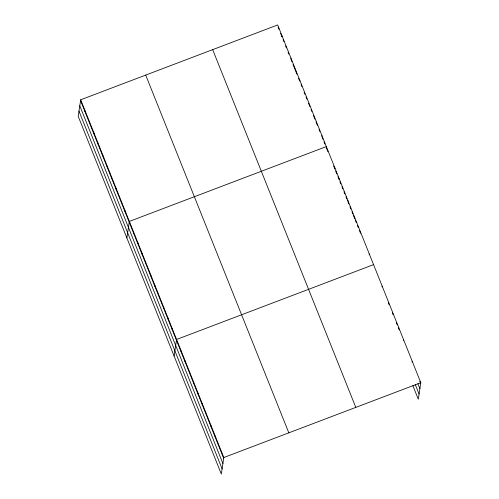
<?xml version="1.0" encoding="UTF-8"?>
<svg xmlns="http://www.w3.org/2000/svg" width="499" height="499" viewBox="0 0 499 499"><rect width="100%" height="100%" fill="white"/><g stroke="black" fill="none" stroke-linecap="round" stroke-linejoin="round"><path stroke-width="0.75" d="M80.695 99.781L78.2 116.304L221.319 474.05L223.82 457.527L80.695 99.781L277.681 24.95L420.8 382.696L418.305 399.219L412.866 385.627M84.992 111.682L85.123 110.834M89.415 122.742L89.546 121.893M93.843 133.801L93.968 132.952M98.266 144.853L98.39 144.011M102.688 155.913L102.819 155.064M107.11 166.972L107.241 166.123M111.533 178.031L111.664 177.182M115.961 189.084L116.086 188.242M120.384 200.143L120.508 199.294M124.806 211.202L124.937 210.353M126.858 237.936L129.36 221.413L326.34 146.581L326.215 147.43M133.526 232.989L133.651 232.147M137.818 243.724L137.949 242.876M142.109 254.453L142.24 253.611M146.407 265.187L146.531 264.339M150.698 275.922L150.829 275.074M154.996 286.651L155.12 285.808M159.287 297.385L159.412 296.537M163.578 308.12L163.709 307.272M167.876 318.849L168.001 318M172.167 329.583L172.292 328.735M174.089 355.993L176.59 339.47L373.57 264.638M180.757 351.046L180.881 350.198M185.048 361.781L185.179 360.933M189.339 372.51L189.47 371.668M193.637 383.244L193.762 382.396M197.928 393.979L198.059 393.131M202.22 404.708L202.351 403.859M206.517 415.442L206.642 414.594M210.809 426.171L210.94 425.329M215.106 436.906L215.231 436.057M219.398 447.64L219.523 446.792M282.103 36.009L281.979 36.851L280.594 33.396M290.823 58.969L290.954 58.121M295.246 70.028L295.377 69.18M299.668 81.081L299.799 80.239M321.793 136.37L321.917 135.528M334.929 168.051L334.804 168.893L333.656 166.03M339.095 179.628L339.22 178.779M347.684 201.091L347.809 200.242M360.565 233.289L360.69 232.44M369.148 254.752L369.279 253.91M382.028 286.95L382.159 286.102M403.498 340.611L403.629 339.763M412.087 362.074L412.218 361.232M223.82 457.527L420.8 382.696M278.105 27.177L278.935 29.254M283.083 39.621L283.912 41.691M285.571 45.839L286.401 47.91M288.06 52.058L288.89 54.129M291.098 59.662L291.927 61.733M293.038 64.496L294.971 69.336M295.527 70.721L296.905 74.176M298.564 78.318L299.394 80.395M301.053 84.537L301.883 86.614M304.097 92.14L304.926 94.217M306.03 96.981L306.86 99.052M308.519 103.199L309.904 106.655M311.008 109.418L311.838 111.495M313.497 115.637L314.875 119.093M315.986 121.862L317.364 125.318M319.023 129.459L319.853 131.536M322.067 137.063L322.897 139.134M324.001 141.903L324.83 143.974M326.502 148.147L327.93 151.721M335.659 171.038L336.806 173.902M337.948 176.765L338.809 178.91M339.956 181.773L340.811 183.919M341.958 186.782L342.813 188.928M343.961 191.791L344.821 193.936M345.963 196.799L346.824 198.945M347.965 201.808L348.826 203.954M349.974 206.817L350.828 208.962M351.976 211.826L352.837 213.971M353.404 215.4L354.839 218.98M355.413 220.408L356.267 222.554M357.415 225.417L358.276 227.563M359.417 230.426L360.278 232.571M388.328 302.693L389.189 304.839M392.339 312.711L393.193 314.857M396.343 322.722L397.204 324.874M398.345 327.731L399.206 329.883M419.815 381.398L420.676 383.544M417.888 383.706L419.89 388.715M415.361 384.748L419.085 394.048M212.674 49.644L355.799 407.39M145.702 75.087L288.821 432.833M80.57 100.623L223.689 458.369M79.784 105.8L222.91 463.546M78.979 111.127L222.105 468.873"/></g></svg>
